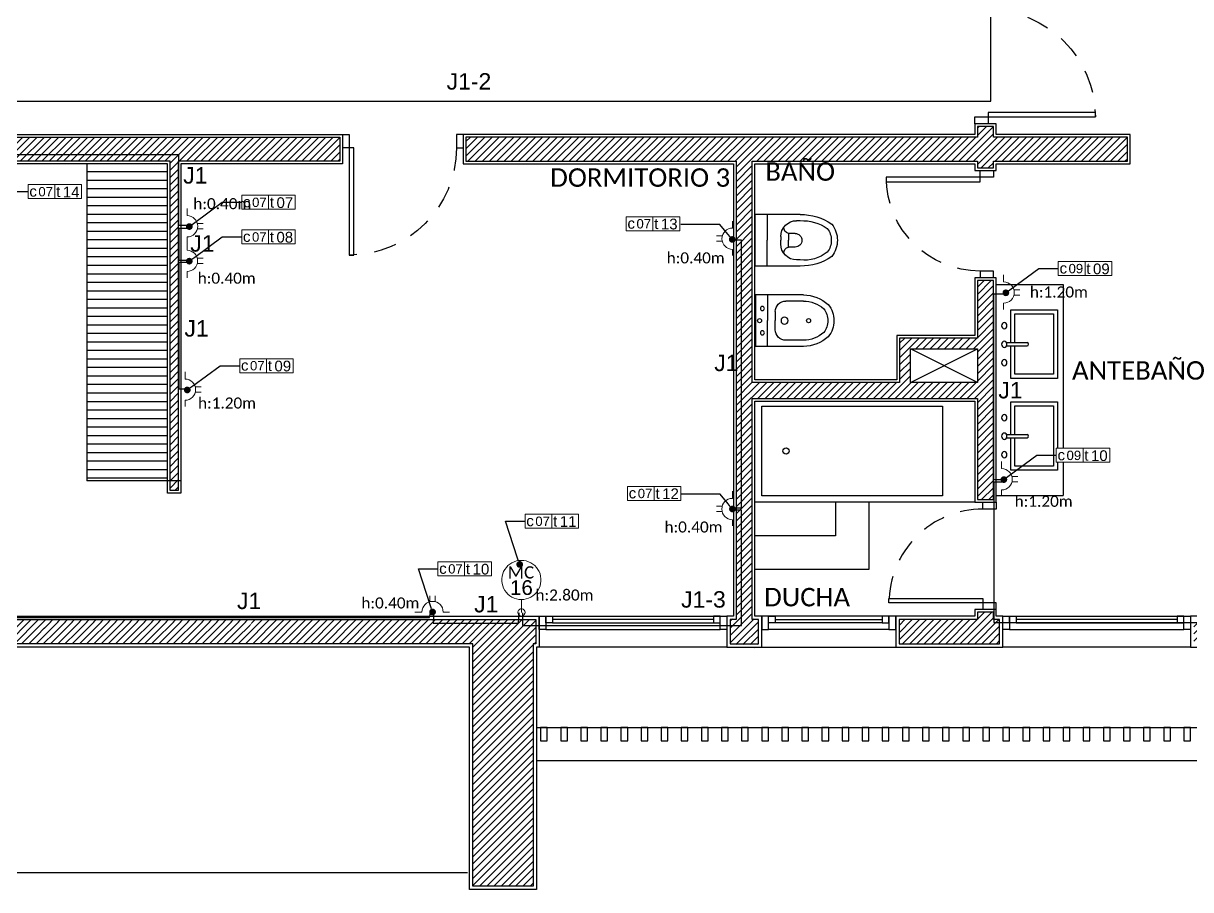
# Model space of a CAD drawing. Header units: millimetres. Extents: x 430 to 1353, y -204 to 152.
# Drawn here: x 699.67 to 708.38, y -2.4 to 4.07 of the extents above; entities that cross this region are included whole.
import ezdxf
from ezdxf import colors
from ezdxf.entities.mleader import LeaderData, LeaderLine
from ezdxf.enums import TextEntityAlignment as Align
from ezdxf.math import Vec2, Vec3

# ---------------------------------------------------------------- set-up
doc = ezdxf.new("R2010")
doc.units = ezdxf.units.MM
doc.linetypes.add('DASHED', pattern=[0.3, 0.17, -0.13])
doc.layers.get('0').update_dxf_attribs({"color": 250})
for name, color, linetype in [('AR - Carpinteria', 252, 'Continuous'), ('AR - Equipamiento Fijo', 252, 'Continuous'), ('AR - Ht', 252, 'Continuous'), ('AR - Proyeccion', 252, 'DASHED'), ('AR - Vista 05', 252, 'Continuous'), ('AR - Vista 1', 252, 'Continuous'), ('AR - Vista 4', 252, 'Continuous'), ('ND- ESPACIOS', 253, 'Continuous')]:
    doc.layers.add(name, color=color, linetype=linetype)
for name, color, linetype, lineweight in [('ND-Cotas', 252, 'Continuous', 9), ('ND-texto', 251, 'Continuous', 15), ('ND-TUG-C1', 112, 'Continuous', 30), ('ND-TUG-C7', 140, 'Continuous', 30), ('ND-TUG-C9', 201, 'Continuous', 30), ('ND-TUG_Boca', 160, 'Continuous', 9)]:
    doc.layers.add(name, color=color, linetype=linetype, lineweight=lineweight)
doc.styles.add('Arial', font='arial.ttf')
doc.styles.add('IMPLANTACION', font='arial.ttf', dxfattribs={"height": 0.3})
doc.styles.add('MtXpl_Calibri', font='calibri.ttf')
doc.styles.get("Standard").update_dxf_attribs({"font": 'arial.ttf'})

# ---------------------------------------------------------------- blocks, each defined once
blk = doc.blocks.new('Toma_doble')
for p, q in [((-0.0208, 0.1066), (-0.0208, 0.1501)), ((0.0192, 0.1071), (0.0192, 0.1501)), ((-0.0794, 0.03), (-0.1322, 0.03)), ((0.0794, 0.03), (0.126, 0.03))]:
    blk.add_line(p, q)
blk.add_arc((0, 0.03), 0.0794, 360, 180)
blk = doc.blocks.new('_Dot')
at = {"color": 0, "linetype": 'ByBlock', "lineweight": -2}
blk.add_line((-0.5, 0), (-1, 0), dxfattribs=at)
at = {"color": 0, "linetype": 'ByBlock', "const_width": 0.5}
blk.add_lwpolyline([(-0.25, 0, 1), (0.25, 0, 1)], format="xyb", close=True, dxfattribs=at)
blk = doc.blocks.new('Motor_cortinero')
for points in [[(689.072, 30.448), (689.047, 30.446), (689.023, 30.442), (689, 30.434), (688.977, 30.424), (688.956, 30.41), (688.937, 30.395), (688.921, 30.377), (688.906, 30.357), (688.894, 30.335), (688.885, 30.312), (688.879, 30.288), (688.876, 30.264), (688.876, 30.239), (688.879, 30.215), (688.885, 30.191), (688.894, 30.168), (688.906, 30.146), (688.921, 30.126), (688.937, 30.108), (688.956, 30.093), (688.977, 30.079), (689, 30.069), (689.023, 30.061), (689.047, 30.057), (689.072, 30.055), (689.097, 30.057), (689.121, 30.061), (689.144, 30.069), (689.167, 30.079), (689.187, 30.093), (689.206, 30.108), (689.223, 30.126), (689.238, 30.146), (689.25, 30.168), (689.259, 30.191), (689.265, 30.215), (689.268, 30.239), (689.268, 30.264), (689.265, 30.288), (689.259, 30.312), (689.25, 30.335), (689.238, 30.357), (689.223, 30.377), (689.206, 30.395), (689.187, 30.41), (689.167, 30.424), (689.144, 30.434), (689.121, 30.442), (689.097, 30.446)], [(689.072, 29.962), (689.063, 29.961), (689.055, 29.958), (689.048, 29.953), (689.042, 29.947), (689.038, 29.939), (689.036, 29.931), (689.036, 29.922), (689.038, 29.914), (689.042, 29.906), (689.048, 29.899), (689.055, 29.895), (689.063, 29.891), (689.072, 29.89), (689.081, 29.891), (689.089, 29.895), (689.096, 29.899), (689.101, 29.906), (689.105, 29.914), (689.108, 29.922), (689.108, 29.931), (689.105, 29.939), (689.101, 29.947), (689.096, 29.953), (689.089, 29.958), (689.081, 29.961)]]:
    blk.add_wipeout(points)
h = blk.add_hatch()
h.set_pattern_fill('ANGLE', color=256)
h.set_pattern_definition([(0, (0, -0.042), (0, 6.985), [5.08, -1.905]), (90, (0, -0.042), (-6.985, 4e-16), [5.08, -1.905])])
h.paths.add_polyline_path([(689.036, 29.926, 1), (689.108, 29.926, 1)])
blk.add_line((689.072, 30.055), (689.072, 29.926))
for points in [[(689.072, 30.448), (689.047, 30.446), (689.023, 30.442), (689, 30.434), (688.977, 30.424), (688.956, 30.41), (688.937, 30.395), (688.921, 30.377), (688.906, 30.357), (688.894, 30.335), (688.885, 30.312), (688.879, 30.288), (688.876, 30.264), (688.876, 30.239), (688.879, 30.215), (688.885, 30.191), (688.894, 30.168), (688.906, 30.146), (688.921, 30.126), (688.937, 30.108), (688.956, 30.093), (688.977, 30.079), (689, 30.069), (689.023, 30.061), (689.047, 30.057), (689.072, 30.055), (689.097, 30.057), (689.121, 30.061), (689.144, 30.069), (689.167, 30.079), (689.187, 30.093), (689.206, 30.108), (689.223, 30.126), (689.238, 30.146), (689.25, 30.168), (689.259, 30.191), (689.265, 30.215), (689.268, 30.239), (689.268, 30.264), (689.265, 30.288), (689.259, 30.312), (689.25, 30.335), (689.238, 30.357), (689.223, 30.377), (689.206, 30.395), (689.187, 30.41), (689.167, 30.424), (689.144, 30.434), (689.121, 30.442), (689.097, 30.446)], [(689.072, 29.962), (689.063, 29.961), (689.055, 29.958), (689.048, 29.953), (689.042, 29.947), (689.038, 29.939), (689.036, 29.931), (689.036, 29.922), (689.038, 29.914), (689.042, 29.906), (689.048, 29.899), (689.055, 29.895), (689.063, 29.891), (689.072, 29.89), (689.081, 29.891), (689.089, 29.895), (689.096, 29.899), (689.101, 29.906), (689.105, 29.914), (689.108, 29.922), (689.108, 29.931), (689.105, 29.939), (689.101, 29.947), (689.096, 29.953), (689.089, 29.958), (689.081, 29.961)]]:
    blk.add_lwpolyline(points, close=True)
at = {"style": 'MtXpl_Calibri'}
blk.add_text('MC', height=0.1226, rotation=0.0046, dxfattribs=at).set_placement((688.935, 30.266))
blk = doc.blocks.new('Motor cortinero numerado')
at = {"xscale": 0.744428715064112, "yscale": 0.744428715064112, "zscale": 0.744428715064112}
blk.add_blockref('Motor_cortinero', (-512.9649, -22.278), dxfattribs=at)
at = {"style": 'IMPLANTACION'}
blk.add_attdef('NU', text='', height=0.11, dxfattribs=at).set_placement((0, 0.1852), align=Align.MIDDLE)
blk = doc.blocks.new('Nomenclatura toma 10 A')
at = {"lineweight": 9}
blk.add_lwpolyline([(0, 0.0522), (0.3993, 0.0522), (0.3993, -0.0522), (0, -0.0522)], close=True, dxfattribs=at)
blk.add_wipeout([(0, 0.0522), (0.3993, 0.0522), (0.3993, -0.0522), (0, -0.0522)], dxfattribs=at)
for p, q in [((0, -0.0522), (0, 0.0522)), ((0, 0.0522), (0.3993, 0.0522)), ((0.1996, 0.0522), (0.1996, -0.0522)), ((0.1996, 0.0522), (0.1996, -0.0522)), ((0.3993, 0.0522), (0.3993, -0.0522)), ((0, -0.0522), (0.3993, -0.0522)), ((0, -0.0522), (0.3993, -0.0522))]:
    blk.add_line(p, q, dxfattribs=at)
at = {"lineweight": 9, "style": 'IMPLANTACION'}
for s, p in [('c', (0.0097, -0.0373)), ('t', (0.2092, -0.0399))]:
    blk.add_text(s, height=0.08, dxfattribs=at).set_placement(p)
for p, height in [((0.0769, -0.0353), 0.07), ((0.2594, -0.0426), 0.08)]:
    blk.add_attdef('00', p, '', height=height, dxfattribs=at)
blk = doc.blocks.new('bacha')
for p, q in [((519.8093, 72.6797), (519.8093, 72.8317)), ((519.8333, 72.6797), (519.8333, 72.8317))]:
    blk.add_line(p, q)
for points in [[(519.8093, 72.7107), (519.5647, 72.7107), (519.5647, 73.0584), (520.0757, 73.0584), (520.0757, 72.7107), (519.8333, 72.7107)], [(519.8093, 72.7407), (519.5947, 72.7407), (519.5947, 73.0284), (520.0457, 73.0284), (520.0457, 72.7407), (519.8333, 72.7407)]]:
    blk.add_lwpolyline(points)
blk.add_arc((519.8213, 72.8305), 0.0121, 5.54641, 174.45359)
at = {"extrusion": (0, 0, -1)}
for centre in [(519.6832, 72.6611), (519.8213, 72.6611), (519.9593, 72.6611)]:
    blk.add_ellipse(centre, major_axis=(0.0235, 0), ratio=0.85, start_param=3.141593, end_param=9.424778, dxfattribs=at)
blk = doc.blocks.new('INOD3-VS')
for p, q in [((-0.19, 0), (0.19, 0)), ((-0.19, -0.3341), (-0.19, 0)), ((0.19, -0.3341), (0.19, 0)), ((-0.19, -0.09), (0, -0.09)), ((0.19, -0.09), (0, -0.09)), ((-0.05, -0.2972), (-0.05, -0.2472)), ((-0.05, -0.2472), (0, -0.2472)), ((-0.0277, -0.19), (0, -0.19)), ((0.0277, -0.19), (0, -0.19)), ((0.05, -0.2472), (0, -0.2472)), ((0.05, -0.2972), (0.05, -0.2472)), ((-0.145, -0.3341), (-0.145, -0.3073)), ((0.145, -0.3341), (0.145, -0.3073))]:
    blk.add_line(p, q)
for centre, radius, start, end in [((-0.0277, -0.3073), 0.1173, 90, 179.99998), ((-0.0948, -0.2591), 0.0464, 14.88512, 92.9268), ((0.0277, -0.3073), 0.1173, 0.00002, 90), ((0.0948, -0.2591), 0.0464, 87.0732, 165.11488), ((0.1948, -0.3441), 0.3849, 178.52085, 215.40847), ((0.1977, -0.3446), 0.3429, 178.2465, 213.55057), ((0, -0.2972), 0.05, 179.99997, 270), ((0, -0.2972), 0.05, 270, 0.00003), ((-0.1274, -0.3646), 0.2741, 321.81013, 6.3928), ((-0.1924, -0.3448), 0.3826, 324.47335, 1.59733), ((0, -0.4189), 0.19, 231.24686, 270), ((0, -0.4189), 0.145, 232.61896, 270), ((0, -0.4189), 0.145, 270, 307.38104), ((0, -0.4189), 0.19, 270, 308.75314)]:
    blk.add_arc(centre, radius, start, end)
blk = doc.blocks.new('*U492')
blk.add_lwpolyline([(0.05, 0.1), (0.05, 0.8), (0.0833, 0.8), (0.0833, 0.1)], close=True)
for points in [[(0, 0), (0.05, 0), (0.05, 0.1), (0, 0.1)], [(0.8, 0), (0.75, 0), (0.75, 0.1), (0.8, 0.1)]]:
    blk.add_lwpolyline(points)
at = {"color": 8, "linetype": 'DASHED'}
blk.add_arc((0.05, 0.1), 0.7, 360, 90, dxfattribs=at)
blk = doc.blocks.new('BIDE2-VS')
for p, q in [((-0.19, 0), (0.19, 0)), ((-0.19, -0.3541), (-0.19, 0)), ((0.19, -0.3541), (0.19, 0)), ((-0.19, -0.09), (0, -0.09)), ((-0.0669, -0.146), (0, -0.146)), ((0.19, -0.09), (0, -0.09)), ((0.0669, -0.146), (0, -0.146)), ((-0.145, -0.3541), (-0.145, -0.2242)), ((0.145, -0.3541), (0.145, -0.2242)), ((-0.145, -0.3541), (-0.145, -0.3273))]:
    blk.add_line(p, q)
for centre, radius in [((-0.09, -0.0515), 0.015), ((0.09, -0.0515), 0.015), ((0, -0.215), 0.026)]:
    blk.add_circle(centre, radius)
for centre, radius, start, end in [((0, -0.0302), 0.015, 90, 270), ((0, -0.0302), 0.015, 270, 90), ((-0.0669, -0.2242), 0.0781, 89.99997, 179.99998), ((0.0669, -0.2242), 0.0781, 0.00002, 90.00003), ((0.0839, -0.3541), 0.2739, 179.99999, 222.22556), ((0.0839, -0.3541), 0.2289, 179.99999, 221.31589), ((0, -0.3927), 0.015, 90, 270), ((0, -0.3927), 0.015, 270, 90), ((-0.0839, -0.3541), 0.2289, 318.68411, 0.00001), ((-0.0839, -0.3541), 0.2739, 317.77444, 0.00001), ((0, -0.39), 0.145, 232.61896, 270), ((0, -0.39), 0.145, 270, 307.38104), ((0, -0.39), 0.19, 231.24686, 270), ((0, -0.39), 0.19, 270, 308.75314)]:
    blk.add_arc(centre, radius, start, end)
blk = doc.blocks.new('*U491')
blk.add_lwpolyline([(0.05, 0.1), (0.05, 0.9), (0.0833, 0.9), (0.0833, 0.1)], close=True)
for points in [[(0, 0), (0.05, 0), (0.05, 0.1), (0, 0.1)], [(0.9, 0), (0.85, 0), (0.85, 0.1), (0.9, 0.1)]]:
    blk.add_lwpolyline(points)
at = {"color": 8, "linetype": 'DASHED'}
blk.add_arc((0.05, 0.1), 0.8, 360, 90, dxfattribs=at)
blk = doc.blocks.new('*U295')
at = {"color": 8}
blk.add_line((1.3, 0.025), (0.1, 0.025), dxfattribs=at)
at = {"layer": 'AR - Carpinteria'}
for p, q in [((0.05, 0.1), (1.35, 0.1)), ((0.05, 0), (1.35, 0)), ((0.1, 0.05), (1.3, 0.05))]:
    blk.add_line(p, q, dxfattribs=at)
for points in [[(0, 0), (0.05, 0), (0.05, 0.1), (0, 0.1)], [(1.35, 0), (1.4, 0), (1.4, 0.1), (1.35, 0.1)], [(0.05, 0), (0.1, 0), (0.1, 0.05), (0.05, 0.05)], [(1.35, 0), (1.3, 0), (1.3, 0.05), (1.35, 0.05)]]:
    blk.add_lwpolyline(points, close=True, dxfattribs=at)
blk = doc.blocks.new('*U496')
at = {"color": 8}
blk.add_line((0.9, 0.025), (0.1, 0.025), dxfattribs=at)
at = {"layer": 'AR - Carpinteria'}
for p, q in [((0.05, 0.1), (0.95, 0.1)), ((0.05, 0), (0.95, 0)), ((0.1, 0.05), (0.9, 0.05))]:
    blk.add_line(p, q, dxfattribs=at)
for points in [[(0, 0), (0.05, 0), (0.05, 0.1), (0, 0.1)], [(0.95, 0), (1, 0), (1, 0.1), (0.95, 0.1)], [(0.05, 0), (0.1, 0), (0.1, 0.05), (0.05, 0.05)], [(0.95, 0), (0.9, 0), (0.9, 0.05), (0.95, 0.05)]]:
    blk.add_lwpolyline(points, close=True, dxfattribs=at)
blk = doc.blocks.new('planta alta')
at = {"layer": 'AR - Equipamiento Fijo', "transparency": 33554585}
h = blk.add_hatch(dxfattribs=at)
h.set_pattern_fill('ANSI31', color=256, scale=0.02, angle=315)
h.set_pattern_definition([(0, (-553.808214, -51.777135), (1e-17, 0.0635), [])])
h.paths.add_polyline_path([(10.52, 10.805), (9.92, 10.805), (9.92, 7.43), (10.52, 7.43)])
h.paths.add_polyline_path([(12.01, 10.805), (11.41, 10.805), (11.41, 8.44), (12.01, 8.44)])
at = {"layer": 'AR - Carpinteria'}
for p, q in [((18.055, 9.175), (17.555, 9.425)), ((17.555, 9.175), (18.055, 9.425)), ((16.185, 7.2), (14.765, 7.2)), ((16.445, 7.2), (17.445, 7.2)), ((19.645, 7.2), (18.245, 7.2))]:
    blk.add_line(p, q, dxfattribs=at)
at = {"layer": 'AR - Equipamiento Fijo'}
for p, q in [((11.41, 10.805), (11.41, 8.44)), ((18.195, 9.905), (18.695, 9.905)), ((18.695, 9.905), (18.695, 8.33)), ((12.11, 8.44), (11.41, 8.44)), ((18.195, 8.33), (18.695, 8.33))]:
    blk.add_line(p, q, dxfattribs=at)
blk.add_circle((16.6265, 8.6625), 0.0237, dxfattribs=at)
at = {"layer": 'AR - Proyeccion', "ltscale": 20}
blk.add_lwpolyline([(14.25, 5.515), (-0.1, 5.515), (-0.1, 17.28), (23.73, 17.28), (23.73, 6.35), (14.765, 6.35)], dxfattribs=at)
at = {"layer": 'AR - Vista 05'}
for p, q in [((12.11, 10.805), (12.11, 8.44)), ((18.035, 8.28), (16.395, 8.28))]:
    blk.add_line(p, q, dxfattribs=at)
for points in [[(20.395, 10.805), (23.4, 10.805), (23.4, 7.43), (19.645, 7.43), (19.645, 7.2), (23.63, 7.2), (23.63, 16.43), (21.545, 16.43), (21.545, 16.2), (23.4, 16.2), (23.4, 11.025), (20.395, 11.025)], [(16.445, 8.9975), (17.795, 8.9975), (17.795, 8.3275), (16.445, 8.3275)], [(17.445, 7.2), (18.245, 7.2), (18.245, 7.43), (18.195, 7.43), (18.195, 7.48), (18.035, 7.48), (18.035, 7.43), (17.445, 7.43)]]:
    blk.add_lwpolyline(points, close=True, dxfattribs=at)
for points in [[(18.195, 11.025), (18.195, 11.105), (18.035, 11.105), (18.035, 11.025), (14.2174, 11.025), (14.2174, 10.805), (16.235, 10.805), (16.235, 7.43), (16.185, 7.43), (16.185, 7.2), (16.445, 7.2), (16.445, 7.43), (16.395, 7.43), (16.395, 9.035), (18.035, 9.035), (18.035, 8.28), (18.195, 8.28), (18.195, 9.955), (18.035, 9.955), (18.035, 9.525), (17.4545, 9.525), (17.4545, 9.195), (16.395, 9.195), (16.395, 10.805), (18.035, 10.805), (18.035, 10.755), (18.195, 10.755), (18.195, 10.805), (19.195, 10.805), (19.195, 11.025), (18.195, 11.025)], [(14.265, 7.2), (9.7, 7.2), (9.7, 7.43), (9.76, 7.43), (9.76, 11.025), (11.378, 11.025), (13.3174, 11.025), (13.3174, 10.805), (12.11, 10.805), (12.11, 8.3474), (12.01, 8.3474), (12.01, 10.805), (10.588, 10.805), (9.92, 10.805), (9.92, 7.43), (14.785, 7.43), (14.785, 7.2), (14.765, 7.2), (14.765, 5.39), (14.265, 5.39), (14.265, 7.2)], [(16.995, 8.28), (16.995, 8.03), (16.395, 8.03)], [(17.245, 8.28), (17.245, 7.78), (16.395, 7.78)]]:
    blk.add_lwpolyline(points, dxfattribs=at)
at = {"layer": 'AR - Vista 1'}
for p, q in [((17.495, 6.6), (17.495, 6.5)), ((17.545, 6.5), (17.545, 6.6)), ((19.295, 6.6), (19.295, 6.5)), ((19.345, 6.5), (19.345, 6.6))]:
    blk.add_line(p, q, dxfattribs=at)
for points in [[(18.23, 17.28), (23.73, 17.28), (23.73, 6.35), (14.765, 6.35)], [(14.765, 6.6), (23.39, 6.6), (23.39, 7.2)]]:
    blk.add_lwpolyline(points, dxfattribs=at)
for points in [[(14.845, 6.6), (14.795, 6.6), (14.795, 6.5), (14.845, 6.5)], [(14.995, 6.6), (14.945, 6.6), (14.945, 6.5), (14.995, 6.5)], [(15.145, 6.6), (15.095, 6.6), (15.095, 6.5), (15.145, 6.5)], [(15.295, 6.6), (15.245, 6.6), (15.245, 6.5), (15.295, 6.5)], [(15.445, 6.6), (15.395, 6.6), (15.395, 6.5), (15.445, 6.5)], [(15.595, 6.6), (15.545, 6.6), (15.545, 6.5), (15.595, 6.5)], [(15.745, 6.6), (15.695, 6.6), (15.695, 6.5), (15.745, 6.5)], [(15.895, 6.6), (15.845, 6.6), (15.845, 6.5), (15.895, 6.5)], [(16.045, 6.6), (15.995, 6.6), (15.995, 6.5), (16.045, 6.5)], [(16.195, 6.6), (16.145, 6.6), (16.145, 6.5), (16.195, 6.5)], [(16.345, 6.6), (16.295, 6.6), (16.295, 6.5), (16.345, 6.5)], [(16.495, 6.6), (16.445, 6.6), (16.445, 6.5), (16.495, 6.5)], [(16.645, 6.6), (16.595, 6.6), (16.595, 6.5), (16.645, 6.5)], [(16.795, 6.6), (16.745, 6.6), (16.745, 6.5), (16.795, 6.5)], [(16.945, 6.6), (16.895, 6.6), (16.895, 6.5), (16.945, 6.5)], [(17.095, 6.6), (17.045, 6.6), (17.045, 6.5), (17.095, 6.5)], [(17.245, 6.6), (17.195, 6.6), (17.195, 6.5), (17.245, 6.5)], [(17.395, 6.6), (17.345, 6.6), (17.345, 6.5), (17.395, 6.5)], [(17.545, 6.6), (17.495, 6.6), (17.495, 6.5), (17.545, 6.5)], [(17.695, 6.6), (17.645, 6.6), (17.645, 6.5), (17.695, 6.5)], [(17.845, 6.6), (17.795, 6.6), (17.795, 6.5), (17.845, 6.5)], [(17.995, 6.6), (17.945, 6.6), (17.945, 6.5), (17.995, 6.5)], [(18.145, 6.6), (18.095, 6.6), (18.095, 6.5), (18.145, 6.5)], [(18.295, 6.6), (18.245, 6.6), (18.245, 6.5), (18.295, 6.5)], [(18.445, 6.6), (18.395, 6.6), (18.395, 6.5), (18.445, 6.5)], [(18.595, 6.6), (18.545, 6.6), (18.545, 6.5), (18.595, 6.5)], [(18.745, 6.6), (18.695, 6.6), (18.695, 6.5), (18.745, 6.5)], [(18.895, 6.6), (18.845, 6.6), (18.845, 6.5), (18.895, 6.5)], [(19.045, 6.6), (18.995, 6.6), (18.995, 6.5), (19.045, 6.5)], [(19.195, 6.6), (19.145, 6.6), (19.145, 6.5), (19.195, 6.5)], [(19.345, 6.6), (19.295, 6.6), (19.295, 6.5), (19.345, 6.5)], [(19.495, 6.6), (19.445, 6.6), (19.445, 6.5), (19.495, 6.5)], [(19.645, 6.6), (19.595, 6.6), (19.595, 6.5), (19.645, 6.5)]]:
    blk.add_lwpolyline(points, close=True, dxfattribs=at)
at = {"layer": 'AR - Vista 4'}
for p, q in [((16.395, 7.44), (16.395, 7.44)), ((16.395, 7.19), (16.395, 7.19))]:
    blk.add_line(p, q, dxfattribs=at)
for points in [[(18.175, 11.005), (18.175, 11.085), (18.055, 11.085), (18.055, 11.005), (14.2374, 11.005), (14.2374, 10.825), (16.255, 10.825), (16.255, 7.405), (16.21, 7.405), (16.21, 7.225), (16.42, 7.225), (16.42, 7.405), (16.375, 7.405), (16.375, 9.055), (18.055, 9.055), (18.055, 8.3), (18.175, 8.3), (18.175, 9.935), (18.055, 9.935), (18.055, 9.505), (17.4745, 9.505), (17.4745, 9.175), (16.375, 9.175), (16.375, 10.825), (18.055, 10.825), (18.055, 10.775), (18.175, 10.775), (18.175, 10.825), (19.175, 10.825), (19.175, 11.005)], [(14.29, 7.225), (9.7259, 7.225), (9.7259, 7.405), (9.78, 7.405), (9.78, 11.005), (11.378, 11.005), (13.2974, 11.005), (13.2974, 10.825), (12.09, 10.825), (12.09, 8.3674), (12.03, 8.3674), (12.03, 10.825), (9.9, 10.825), (9.9, 7.405), (14.76, 7.405), (14.76, 7.225), (14.74, 7.225), (14.74, 5.415), (14.29, 5.415)], [(18.055, 9.425), (18.055, 9.175), (17.555, 9.175), (17.555, 9.425)], [(17.47, 7.225), (18.22, 7.225), (18.22, 7.405), (18.175, 7.405), (18.175, 7.46), (18.055, 7.46), (18.055, 7.405), (17.47, 7.405)]]:
    blk.add_lwpolyline(points, close=True, dxfattribs=at)
at = {"layer": 'AR - Carpinteria'}
for name, p, xscale, rotation in [('*U491', (18.035, 11.105), -1, 270), ('*U491', (13.3174, 11.025), -1, 180), ('*U492', (18.175, 10.755), -1.000000000000011, 90), ('*U295', (14.785, 7.43), -1, 180), ('*U295', (18.245, 7.43), -1, 180)]:
    blk.add_blockref(name, p, dxfattribs=dict(at, xscale=xscale, rotation=rotation))
for name, p, rotation in [('*U492', (18.195, 7.48), 90), ('*U496', (17.445, 7.43), 180)]:
    blk.add_blockref(name, p, dxfattribs=dict(at, rotation=rotation))
at = {"layer": 'AR - Equipamiento Fijo', "xscale": -1.010000000000029, "yscale": 1.010000000000029, "zscale": 1.010000000000011, "rotation": 90}
for name, p in [('INOD3-VS', (16.395, 10.235)), ('BIDE2-VS', (16.3985, 9.6354))]:
    blk.add_blockref(name, p, dxfattribs=at)
at = {"layer": 'AR - Equipamiento Fijo', "rotation": 270}
for p in [(-54.4057, 529.2807), (-54.4057, 528.5947)]:
    blk.add_blockref('bacha', p, dxfattribs=at)

msp = doc.modelspace()

# ---------------------------------------------------------------- linework, layer by layer
at = {"layer": 'ND-TUG-C7'}
for points in [[(700.9032, 2.5358), (700.8336, 2.5358), (700.8336, 2.2978), (700.9047, 2.2978)], [(704.9676, 0.4332), (704.9676, 0.4512), (705.031, 0.4512), (705.031, 2.448), (704.9634, 2.448)], [(700.9074, 2.2818), (700.8325, 2.2818), (700.8325, 1.3399), (700.8888, 1.3399)]]:
    msp.add_lwpolyline(points, dxfattribs=at)
at = {"layer": 'ND-TUG-C9'}
for points in [[(691.0597, 3.3225), (691.0597, 3.4847), (706.8928, 3.4847), (706.8928, 6.0625), (706.9888, 6.0625)], [(707.003, 2.0454), (706.912, 2.0454), (706.912, 0.6628), (706.9927, 0.6628)], [(706.9841, 0.6426), (706.9138, 0.6426), (706.9138, -0.4036), (708.5189, -0.4036), (708.5189, -0.3497)]]:
    msp.add_lwpolyline(points, dxfattribs=at)

# ---------------------------------------------------------------- block references
at = {"layer": 'AR - Vista 05'}
msp.add_blockref('planta alta', (688.7374, -7.788), dxfattribs=at)
at = {"layer": 'ND-TUG_Boca', "rotation": 270}
for p in [(700.8645, 2.5517), (700.8639, 2.2936), (706.9577, 2.0574), (700.8489, 1.3327), (706.9427, 0.664)]:
    msp.add_blockref('Toma_doble', p, dxfattribs=at)
at = {"layer": 'ND-TUG_Boca', "xscale": -1, "rotation": 90}
for p in [(704.9949, 2.4586), (704.9943, 0.4419)]:
    msp.add_blockref('Toma_doble', p, dxfattribs=at)
at = {"layer": 'ND-TUG_Boca'}
msp.add_blockref('Toma_doble', (702.7262, -0.3566), dxfattribs=at)

# ---------------------------------------------------------------- texts
at = {"layer": 'ND- ESPACIOS', "char_height": 0.15, "attachment_point": 1, "rotation": 0.00461}
for s, insert in [('{\\fCalibri|b0|i0|c0|p34;\\H0.91667x;BAÑO}', (705.2091, 3.0289)), ('{\\fCalibri|b0|i0|c0|p34;\\H0.91667x;DORMITORIO 3}', (703.6039, 2.9838)), ('{\\fCalibri|b0|i0|c0|p34;\\H0.91667x;ANTEBAÑO}', (707.4981, 1.5448)), ('{\\fCalibri|b0|i0|c0|p34;\\H0.91667x;DUCHA}', (705.2006, -0.1467))]:
    msp.add_mtext_dynamic_manual_height_columns(s, width=2.449115, gutter_width=10.1758, heights=[0.3575], dxfattribs=dict(at, insert=insert))
at = {"layer": 'ND-Cotas', "char_height": 0.09, "attachment_point": 1, "rotation": 0.00461}
for s, width, insert in [('{\\fCalibri|b0|i0|c0|p34;\\H0.91667x;h:0.40m}', 0.67411, (704.4732, 2.3571)), ('{\\fCalibri|b0|i0|c0|p34;\\H0.91667x;h:0.40m}', 0.67411, (700.9735, 2.2056)), ('{\\fCalibri|b0|i0|c0|p34;\\H0.91667x;h:1.20m}', 0.824646, (707.1837, 2.1026)), ('{\\fCalibri|b0|i0|c0|p34;\\H0.91667x;h:1.20m}', 0.824646, (700.976, 1.2742)), ('{\\fCalibri|b0|i0|c0|p34;\\H0.91667x;h:1.20m}', 0.824646, (707.07, 0.541)), ('{\\fCalibri|b0|i0|c0|p34;\\H0.91667x;h:0.40m}', 0.67411, (704.4571, 0.3493)), ('{\\fCalibri|b0|i0|c0|p34;\\H0.91667x;h:0.40m}', 0.67411, (702.1949, -0.2176))]:
    msp.add_mtext_dynamic_manual_height_columns(s, width=width, gutter_width=10.291, heights=[0.1264], dxfattribs=dict(at, insert=insert))
at = {"layer": 'ND-texto', "style": 'Arial'}
for s, p in [('J1-2', (702.8312, 3.5713)), ('J1', (700.8653, 2.87)), ('J1', (700.9181, 2.3624)), ('J1', (700.8747, 1.7285)), ('J1', (704.8283, 1.4708)), ('J1', (706.9484, 1.267)), ('J1-3', (704.5809, -0.2937)), ('J1', (701.2668, -0.3046))]:
    msp.add_text(s, height=0.12266, dxfattribs=at).set_placement(p)

# ---------------------------------------------------------------- leaders
at = {"layer": 'ND-TUG-C7', "lineweight": 9}
ml = msp.add_multileader_mtext('Standard', dxfattribs=at)
ml.set_content('')
ml.set_leader_properties(color=256, linetype='ByLayer', lineweight=-1)
ml.set_arrow_properties(name='DOT')
ml.build(insert=Vec2(0, 0))
ml.multileader.update_dxf_attribs({"dogleg_length": 0.1458, "arrow_head_size": 0.05})
ctx = ml.context
ctx.base_point, ctx.char_height, ctx.arrow_head_size, ctx.landing_gap_size, ctx.plane_origin = Vec3(699.7078, 2.8099), 0.25, 0.05, 0.09, Vec3(700.7905, 3.1903)
ctx.attachment_type = 1
notes = []
notes.append((ctx, [(1, (1, 1, 0), (699.5619, 2.8099), (1, 0), 0.1458, [(0, [(699.4373, 3.0105)], 0, [])])]))
ctx.mtext, ml.multileader.dxf.content_type = None, 0
ml = msp.add_multileader_mtext('Standard', dxfattribs=at)
ml.set_content('')
ml.set_leader_properties(color=256, linetype='ByLayer', lineweight=-1)
ml.set_arrow_properties(name='DOT')
ml.build(insert=Vec2(0, 0))
ml.multileader.update_dxf_attribs({"dogleg_length": 0.1458, "arrow_head_size": 0.05})
ctx = ml.context
ctx.base_point, ctx.char_height, ctx.arrow_head_size, ctx.landing_gap_size, ctx.plane_origin = Vec3(701.3025, 2.7305), 0.25, 0.05, 0.09, Vec3(702.2645, 2.7292)
ctx.attachment_type = 1
notes.append((ctx, [(1, (1, 1, 0), (701.1567, 2.7305), (1, 0), 0.1458, [(0, [(700.9114, 2.5494)], 0, [])])]))
ctx.mtext, ml.multileader.dxf.content_type = None, 0
ml = msp.add_multileader_mtext('Standard', dxfattribs=at)
ml.set_content('')
ml.set_leader_properties(color=256, linetype='ByLayer', lineweight=-1)
ml.set_arrow_properties(name='DOT')
ml.build(insert=Vec2(0, 0))
ml.multileader.update_dxf_attribs({"dogleg_length": 0.1458, "arrow_head_size": 0.05})
ctx = ml.context
ctx.base_point, ctx.char_height, ctx.arrow_head_size, ctx.landing_gap_size, ctx.plane_origin = Vec3(704.5792, 2.5637), 0.25, 0.05, 0.09, Vec3(705.1387, 2.5674)
ctx.attachment_type = 1
notes.append((ctx, [(0, (1, 1, 0), (704.8707, 2.5637), (-1, 0), 0.2915, [(0, [(704.9627, 2.4532)], 0, [])])]))
ctx.mtext, ml.multileader.dxf.content_type = None, 0
ml = msp.add_multileader_mtext('Standard', dxfattribs=at)
ml.set_content('')
ml.set_leader_properties(color=256, linetype='ByLayer', lineweight=-1)
ml.set_arrow_properties(name='DOT')
ml.build(insert=Vec2(0, 0))
ml.multileader.update_dxf_attribs({"dogleg_length": 0.1458, "arrow_head_size": 0.05})
ctx = ml.context
ctx.base_point, ctx.char_height, ctx.arrow_head_size, ctx.landing_gap_size, ctx.plane_origin = Vec3(701.3019, 2.4723), 0.25, 0.05, 0.09, Vec3(702.2639, 2.4711)
ctx.attachment_type = 1
notes.append((ctx, [(1, (1, 1, 0), (701.1561, 2.4723), (1, 0), 0.1458, [(0, [(700.9108, 2.2913)], 0, [])])]))
ctx.mtext, ml.multileader.dxf.content_type = None, 0
ml = msp.add_multileader_mtext('Standard', dxfattribs=at)
ml.set_content('')
ml.set_leader_properties(color=256, linetype='ByLayer', lineweight=-1)
ml.set_arrow_properties(name='DOT')
ml.build(insert=Vec2(0, 0))
ml.multileader.update_dxf_attribs({"dogleg_length": 0.1458, "arrow_head_size": 0.05})
ctx = ml.context
ctx.base_point, ctx.char_height, ctx.arrow_head_size, ctx.landing_gap_size, ctx.plane_origin = Vec3(701.287, 1.5115), 0.25, 0.05, 0.09, Vec3(702.2489, 1.5103)
ctx.attachment_type = 1
notes.append((ctx, [(1, (1, 1, 0), (701.1411, 1.5115), (1, 0), 0.1458, [(0, [(700.8958, 1.3304)], 0, [])])]))
ctx.mtext, ml.multileader.dxf.content_type = None, 0
ml = msp.add_multileader_mtext('Standard', dxfattribs=at)
ml.set_content('')
ml.set_leader_properties(color=256, linetype='ByLayer', lineweight=-1)
ml.set_arrow_properties(name='DOT')
ml.build(insert=Vec2(0, 0))
ml.multileader.update_dxf_attribs({"dogleg_length": 0.1458, "arrow_head_size": 0.05})
ctx = ml.context
ctx.base_point, ctx.char_height, ctx.arrow_head_size, ctx.landing_gap_size, ctx.plane_origin = Vec3(704.5808, 0.5525), 0.25, 0.05, 0.09, Vec3(705.1403, 0.5562)
ctx.attachment_type = 1
notes.append((ctx, [(0, (1, 1, 0), (704.8723, 0.5525), (-1, 0), 0.2915, [(0, [(704.9643, 0.4419)], 0, [])])]))
ctx.mtext, ml.multileader.dxf.content_type = None, 0
ml = msp.add_multileader_mtext('Standard', dxfattribs=at)
ml.set_content('')
ml.set_leader_properties(color=256, linetype='ByLayer', lineweight=-1)
ml.set_arrow_properties(name='DOT')
ml.build(insert=Vec2(0, 0))
ml.multileader.update_dxf_attribs({"dogleg_length": 0.1458, "arrow_head_size": 0.05})
ctx = ml.context
ctx.base_point, ctx.char_height, ctx.arrow_head_size, ctx.landing_gap_size, ctx.plane_origin = Vec3(702.7659, -0.0042), 0.25, 0.05, 0.09, Vec3(703.7279, -0.0054)
ctx.attachment_type = 1
notes.append((ctx, [(1, (1, 1, 0), (702.6201, -0.0042), (1, 0), 0.1458, [(0, [(702.7262, -0.3266)], 0, [])])]))
ctx.mtext, ml.multileader.dxf.content_type = None, 0
at = {"layer": 'ND-TUG-C9', "lineweight": 9}
ml = msp.add_multileader_mtext('Standard', dxfattribs=at)
ml.set_content('')
ml.set_leader_properties(color=256, linetype='ByLayer', lineweight=-1)
ml.set_arrow_properties(name='DOT')
ml.build(insert=Vec2(0, 0))
ml.multileader.update_dxf_attribs({"dogleg_length": 0.1458, "arrow_head_size": 0.05})
ctx = ml.context
ctx.base_point, ctx.char_height, ctx.arrow_head_size, ctx.landing_gap_size, ctx.plane_origin = Vec3(707.3957, 2.2362), 0.25, 0.05, 0.09, Vec3(708.3577, 2.235)
ctx.attachment_type = 1
notes.append((ctx, [(1, (1, 1, 0), (707.2499, 2.2362), (1, 0), 0.1458, [(0, [(707.0045, 2.0551)], 0, [])])]))
ctx.mtext, ml.multileader.dxf.content_type = None, 0
ml = msp.add_multileader_mtext('Standard', dxfattribs=at)
ml.set_content('')
ml.set_leader_properties(color=256, linetype='ByLayer', lineweight=-1)
ml.set_arrow_properties(name='DOT')
ml.build(insert=Vec2(0, 0))
ml.multileader.update_dxf_attribs({"dogleg_length": 0.1458, "arrow_head_size": 0.05})
ctx = ml.context
ctx.base_point, ctx.char_height, ctx.arrow_head_size, ctx.landing_gap_size, ctx.plane_origin = Vec3(707.3807, 0.8427), 0.25, 0.05, 0.09, Vec3(708.3427, 0.8415)
ctx.attachment_type = 1
notes.append((ctx, [(1, (1, 1, 0), (707.2349, 0.8427), (1, 0), 0.1458, [(0, [(706.9896, 0.6617)], 0, [])])]))
ctx.mtext, ml.multileader.dxf.content_type = None, 0
for ctx, leaders in notes:
    for number, flags, end, landing, length, lines in leaders:
        leader = LeaderData()
        leader.index, (leader.has_last_leader_line, leader.has_dogleg_vector, leader.attachment_direction) = number, flags
        leader.last_leader_point, leader.dogleg_vector, leader.dogleg_length = Vec3(end), Vec3(landing), length
        for number, points, colour, breaks in lines:
            line = LeaderLine()
            line.index, line.vertices, line.color, line.breaks = number, Vec3.list(points), colors.encode_raw_color(colour), breaks
            leader.lines.append(line)
        ctx.leaders.append(leader)

# ---------------------------------------------------------------- next in the draw order: block references
at = {"layer": 'ND-TUG-C7'}
ref = msp.add_blockref('Nomenclatura toma 10 A', (699.7078, 2.8099), dxfattribs=at)
ref.add_attrib('00', '07', (699.7847, 2.7746), dxfattribs={"layer": '0', "lineweight": 9, "height": 0.07, "style": 'IMPLANTACION'})
ref.add_attrib('00', '14', (699.9671, 2.7673), dxfattribs={"layer": '0', "lineweight": 9, "height": 0.08, "style": 'IMPLANTACION'})
ref = msp.add_blockref('Nomenclatura toma 10 A', (701.3025, 2.7305), dxfattribs=at)
ref.add_attrib('00', '07', (701.3795, 2.6952), dxfattribs={"layer": '0', "lineweight": 9, "height": 0.07, "style": 'IMPLANTACION'})
ref.add_attrib('00', '07', (701.5619, 2.6879), dxfattribs={"layer": '0', "lineweight": 9, "height": 0.08, "style": 'IMPLANTACION'})
ref = msp.add_blockref('Nomenclatura toma 10 A', (704.1711, 2.5706), dxfattribs=at)
ref.add_attrib('00', '07', (704.248, 2.5353), dxfattribs={"layer": '0', "lineweight": 9, "height": 0.07, "style": 'IMPLANTACION'})
ref.add_attrib('00', '13', (704.4304, 2.5281), dxfattribs={"layer": '0', "lineweight": 9, "height": 0.08, "style": 'IMPLANTACION'})
ref = msp.add_blockref('Nomenclatura toma 10 A', (701.3019, 2.4723), dxfattribs=at)
ref.add_attrib('00', '07', (701.3788, 2.437), dxfattribs={"layer": '0', "lineweight": 9, "height": 0.07, "style": 'IMPLANTACION'})
ref.add_attrib('00', '08', (701.5613, 2.4298), dxfattribs={"layer": '0', "lineweight": 9, "height": 0.08, "style": 'IMPLANTACION'})
ref = msp.add_blockref('Nomenclatura toma 10 A', (701.287, 1.5115), dxfattribs=at)
ref.add_attrib('00', '07', (701.3639, 1.4762), dxfattribs={"layer": '0', "lineweight": 9, "height": 0.07, "style": 'IMPLANTACION'})
ref.add_attrib('00', '09', (701.5463, 1.4689), dxfattribs={"layer": '0', "lineweight": 9, "height": 0.08, "style": 'IMPLANTACION'})
ref = msp.add_blockref('Nomenclatura toma 10 A', (704.1805, 0.5583), dxfattribs=at)
ref.add_attrib('00', '07', (704.2575, 0.523), dxfattribs={"layer": '0', "lineweight": 9, "height": 0.07, "style": 'IMPLANTACION'})
ref.add_attrib('00', '12', (704.4399, 0.5158), dxfattribs={"layer": '0', "lineweight": 9, "height": 0.08, "style": 'IMPLANTACION'})
ref = msp.add_blockref('Nomenclatura toma 10 A', (702.7659, -0.0042), dxfattribs=at)
ref.add_attrib('00', '07', (702.8428, -0.0395), dxfattribs={"layer": '0', "lineweight": 9, "height": 0.07, "style": 'IMPLANTACION'})
ref.add_attrib('00', '10', (703.0252, -0.0467), dxfattribs={"layer": '0', "lineweight": 9, "height": 0.08, "style": 'IMPLANTACION'})
at = {"layer": 'ND-TUG-C9'}
ref = msp.add_blockref('Nomenclatura toma 10 A', (707.3957, 2.2362), dxfattribs=at)
ref.add_attrib('00', '09', (707.4726, 2.2009), dxfattribs={"layer": '0', "lineweight": 9, "height": 0.07, "style": 'IMPLANTACION'})
ref.add_attrib('00', '09', (707.655, 2.1936), dxfattribs={"layer": '0', "lineweight": 9, "height": 0.08, "style": 'IMPLANTACION'})
ref = msp.add_blockref('Nomenclatura toma 10 A', (707.3807, 0.8427), dxfattribs=at)
ref.add_attrib('00', '09', (707.4576, 0.8074), dxfattribs={"layer": '0', "lineweight": 9, "height": 0.07, "style": 'IMPLANTACION'})
ref.add_attrib('00', '10', (707.6401, 0.8002), dxfattribs={"layer": '0', "lineweight": 9, "height": 0.08, "style": 'IMPLANTACION'})
at = {"layer": 'ND-TUG_Boca'}
msp.add_blockref('Motor cortinero numerado', (703.3892, -0.3293), dxfattribs=at).add_auto_attribs({'NU': '16'})

# ---------------------------------------------------------------- next in the draw order: linework, layer by layer
at = {"layer": 'ND-TUG-C7'}
for points in [[(699.4268, 3.0183), (699.4268, 3.0849), (698.6253, 3.0849), (698.6152, -0.3673), (702.7037, -0.3673), (702.7137, -0.3237)], [(699.4452, 3.0077), (699.4452, 3.0871), (700.8308, 3.0871), (700.8308, 2.5602), (700.916, 2.5602)], [(702.735, -0.3211), (702.7314, -0.41), (703.368, -0.41), (703.3716, -0.3318)]]:
    msp.add_lwpolyline(points, dxfattribs=at)

# ---------------------------------------------------------------- next in the draw order: texts
at = {"layer": 'ND-Cotas', "char_height": 0.09, "attachment_point": 1, "rotation": 0.00461}
for s, insert in [('{\\fCalibri|b0|i0|c0|p34;\\H0.91667x;h:0.40m}', (700.9407, 2.7617)), ('{\\fCalibri|b0|i0|c0|p34;\\H0.91667x;h:2.80m}', (703.4943, -0.1582))]:
    msp.add_mtext_dynamic_manual_height_columns(s, width=0.67411, gutter_width=10.291, heights=[0.1264], dxfattribs=dict(at, insert=insert))
at = {"layer": 'ND-texto', "style": 'Arial'}
msp.add_text('J1', height=0.12266, dxfattribs=at).set_placement((703.0368, -0.3293))

# ---------------------------------------------------------------- next in the draw order: leaders
at = {"layer": 'ND-TUG-C7', "lineweight": 9}
ml = msp.add_multileader_mtext('Standard', dxfattribs=at)
ml.set_content('')
ml.set_leader_properties(color=256, linetype='ByLayer', lineweight=-1)
ml.set_arrow_properties(name='DOT')
ml.build(insert=Vec2(0, 0))
ml.multileader.update_dxf_attribs({"dogleg_length": 0.1458, "arrow_head_size": 0.05})
ctx = ml.context
ctx.base_point, ctx.char_height, ctx.arrow_head_size, ctx.landing_gap_size, ctx.plane_origin = Vec3(703.4162, 0.3511), 0.25, 0.05, 0.09, Vec3(704.3782, 0.3499)
ctx.attachment_type = 1
notes = []
notes.append((ctx, [(1, (1, 1, 0), (703.2704, 0.3511), (1, 0), 0.1458, [(0, [(703.3765, 0.0287)], 0, [])])]))
ctx.mtext, ml.multileader.dxf.content_type = None, 0
for ctx, leaders in notes:
    for number, flags, end, landing, length, lines in leaders:
        leader = LeaderData()
        leader.index, (leader.has_last_leader_line, leader.has_dogleg_vector, leader.attachment_direction) = number, flags
        leader.last_leader_point, leader.dogleg_vector, leader.dogleg_length = Vec3(end), Vec3(landing), length
        for number, points, colour, breaks in lines:
            line = LeaderLine()
            line.index, line.vertices, line.color, line.breaks = number, Vec3.list(points), colors.encode_raw_color(colour), breaks
            leader.lines.append(line)
        ctx.leaders.append(leader)

# ---------------------------------------------------------------- next in the draw order: block references
at = {"layer": 'ND-TUG-C7'}
ref = msp.add_blockref('Nomenclatura toma 10 A', (703.4162, 0.3511), dxfattribs=at)
ref.add_attrib('00', '07', (703.4931, 0.3158), dxfattribs={"layer": '0', "lineweight": 9, "height": 0.07, "style": 'IMPLANTACION'})
ref.add_attrib('00', '11', (703.6756, 0.3086), dxfattribs={"layer": '0', "lineweight": 9, "height": 0.08, "style": 'IMPLANTACION'})

# ---------------------------------------------------------------- next in the draw order: wipeouts: each hides what was drawn before it
msp.add_wipeout([(699.8297, -0.4006), (701.3755, -0.4006), (701.3355, -0.5325), (699.8297, -0.5219)]).dxf.layer = 'ND-TUG-C1'

# ---------------------------------------------------------------- next in the draw order: hatches: boundary and pattern name
at = {"layer": 'AR - Ht', "transparency": 33554610}
h = msp.add_hatch(dxfattribs=at)
h.set_pattern_fill('ANSI31', color=256, scale=0.012)
h.set_pattern_definition([(45, (27.48564, -59.5651), (-0.0269407684, 0.0269407684), [])])
h.paths.add_polyline_path([(688.9424, 8.437), (688.9924, 8.437), (688.9924, 8.617), (688.9774, 8.617), (688.7624, 8.617), (688.7624, -0.563), (688.9724, -0.563), (689.0449, -0.563), (689.0449, -0.383), (688.9424, -0.383), (688.9424, 2.2717), (689.7524, 2.2717), (689.7524, 2.3917), (688.9424, 2.3917), (688.9424, 4.457), (690.5924, 4.457), (690.5924, 4.366), (690.7124, 4.366), (690.7124, 4.457), (691.3524, 4.457), (691.3524, 4.637), (690.7324, 4.637), (688.9424, 4.637)])
h.paths.add_polyline_path([(696.1974, 8.617), (692.3424, 8.617), (692.3424, 8.437), (692.6099, 8.437), (692.6099, 5.587), (692.6699, 5.587), (692.6699, 8.437), (694.2099, 8.437), (694.2099, 4.637), (692.2974, 4.637), (692.2974, 4.457), (696.2074, 4.457), (696.2074, 4.637), (694.3299, 4.637), (694.3299, 8.437), (695.8699, 8.437), (695.8699, 5.587), (695.9299, 5.587), (695.9299, 8.437), (696.1974, 8.437)])
h.paths.add_polyline_path([(699.7124, 8.437), (699.7574, 8.437), (699.7574, 8.617), (699.5474, 8.617), (699.5474, 8.437), (699.5924, 8.437), (699.5924, 4.637), (697.0474, 4.637), (697.0474, 4.457), (699.7124, 4.457)])
h.paths.add_polyline_path([(696.0774, 3.217), (693.5474, 3.217), (693.5474, 3.037), (695.9574, 3.037), (695.9574, -0.383), (695.9124, -0.383), (695.9124, -0.563), (696.2124, -0.563), (696.2124, -0.383), (696.0774, -0.383)])
h.paths.add_polyline_path([(692.6074, 3.217), (690.7124, 3.217), (690.7124, 3.426), (690.5924, 3.426), (690.5924, 2.2517), (690.5924, -0.383), (690.4949, -0.383), (690.4949, -0.563), (692.5624, -0.563), (692.5624, -0.383), (690.7124, -0.383), (690.7124, 0.8724), (691.2624, 0.8724), (691.2624, 1.327), (690.7124, 1.327), (690.7124, 2.757), (691.2624, 2.757), (691.2624, 3.037), (692.6074, 3.037)])
h.paths.add_polyline_path([(691.1824, 3.037), (691.1824, 2.837), (690.7324, 2.837), (690.7324, 3.037)], flags=16)
h.paths.add_polyline_path([(691.1824, 1.247), (691.1824, 0.9524), (690.7324, 0.9524), (690.7324, 1.247)], flags=16)
h.paths.add_polyline_path([(702.0348, 3.217), (700.1155, 3.217), (698.5074, 3.217), (698.5074, -0.383), (698.4624, -0.383), (698.4624, -0.563), (703.0274, -0.563), (703.0274, -2.3729), (703.4774, -2.3729), (703.4774, -0.568), (703.4974, -0.568), (703.4974, -0.383), (698.6274, -0.383), (698.6274, 3.037), (700.7674, 3.037), (700.7674, 0.5794), (700.8274, 0.5794), (700.8274, 3.037), (702.0348, 3.037)])
h.paths.add_polyline_path([(707.9124, 3.217), (706.9124, 3.217), (706.9124, 3.297), (706.7924, 3.297), (706.7924, 3.217), (702.9748, 3.217), (702.9748, 3.037), (704.9924, 3.037), (704.9924, -0.378), (704.9474, -0.378), (704.9474, -0.568), (705.1574, -0.568), (705.1574, -0.378), (705.1124, -0.378), (705.1124, 1.267), (706.7924, 1.267), (706.7924, 0.512), (706.9124, 0.512), (706.9124, 2.147), (706.7924, 2.147), (706.7924, 1.717), (706.2119, 1.717), (706.2119, 1.387), (705.1124, 1.387), (705.1124, 3.037), (706.7924, 3.037), (706.7924, 2.987), (706.9124, 2.987), (706.9124, 3.037), (707.9124, 3.037)])
h.paths.add_polyline_path([(706.2924, 1.637), (706.7924, 1.637), (706.7924, 1.387), (706.2924, 1.387)], flags=16)
h.paths.add_polyline_path([(706.9574, -0.383), (706.9124, -0.383), (706.9124, -0.328), (706.7924, -0.328), (706.7924, -0.3805), (706.2074, -0.3805), (706.2074, -0.563), (706.9574, -0.563)], flags=17)
h.paths.add_polyline_path([(712.3424, 8.617), (710.3074, 8.617), (710.3074, 8.437), (712.1624, 8.437), (712.1624, 3.217), (709.1574, 3.217), (709.1574, 3.037), (712.1624, 3.037), (712.1624, -0.383), (708.4074, -0.383), (708.4074, -0.563), (712.3424, -0.563)])
h.paths.add_polyline_path([(706.9624, 8.622), (706.6424, 8.622), (706.6424, 8.432), (706.7924, 8.432), (706.7924, 4.237), (706.9124, 4.237), (706.9124, 4.327), (706.9124, 8.432), (706.9624, 8.432)])

# ---------------------------------------------------------------- next in the draw order: linework, layer by layer
at = {"layer": 'ND-TUG-C7'}
msp.add_lwpolyline([(703.3964, -0.3324), (703.3964, -0.4274), (705.0309, -0.4274), (705.0309, 0.4332), (704.9676, 0.4332)], dxfattribs=at)

doc.saveas('drawing.dxf')
